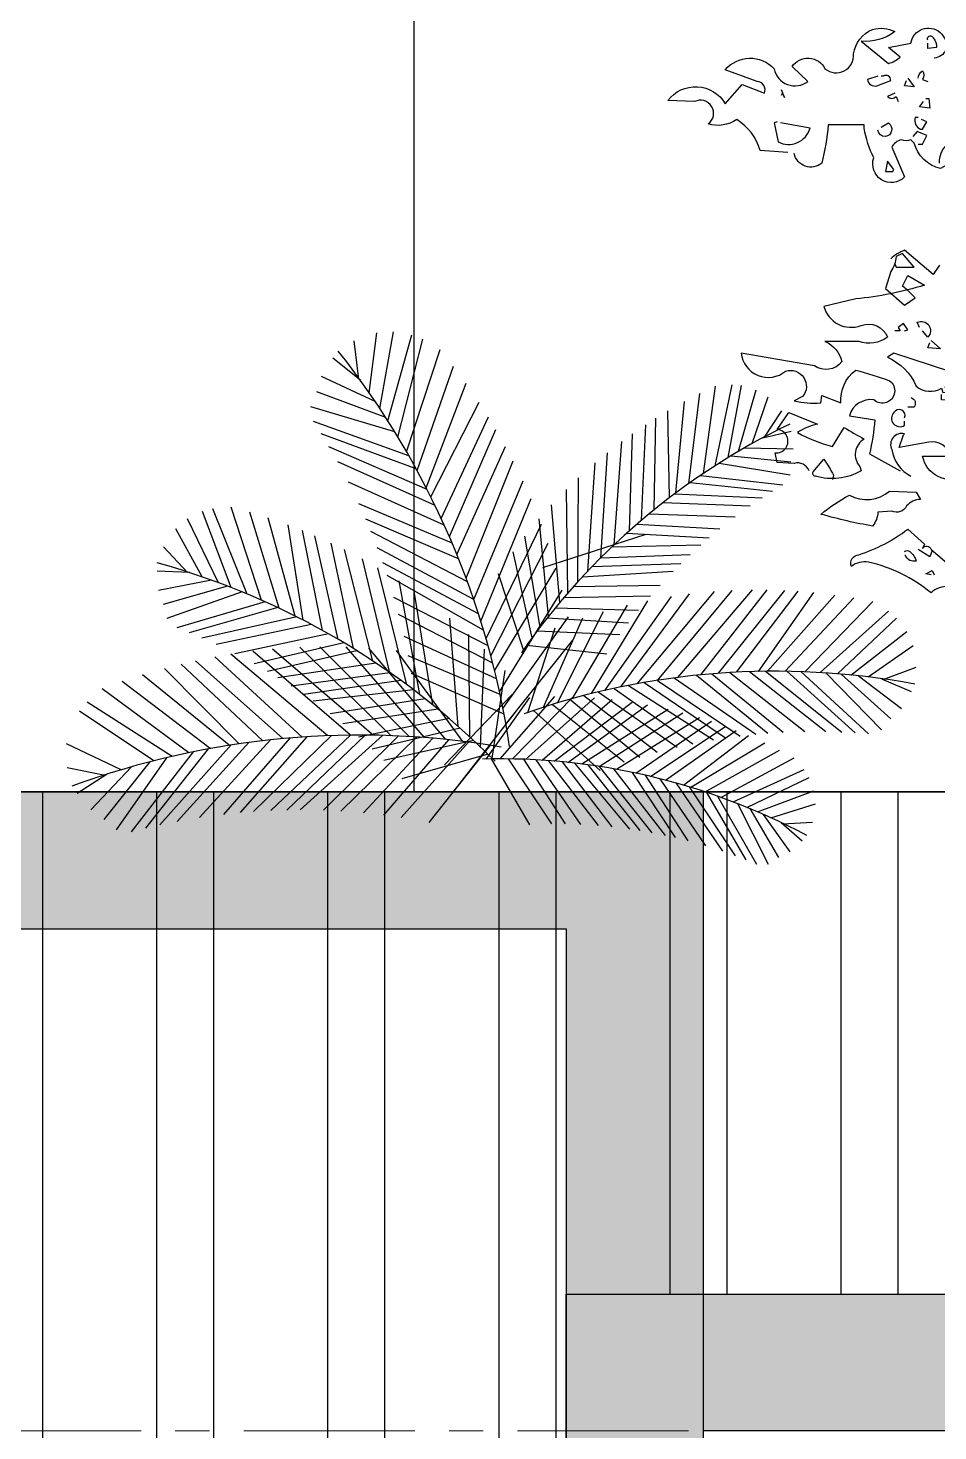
# Model space of a CAD drawing. Header units: millimetres. Extents: x -100356 to 314685, y 446 to 1273965.
# Drawn here: x 218671 to 220665, y 121304 to 124378 of the extents above; entities that cross this region are included whole.
import ezdxf
from ezdxf.xclip import XClip

# ---------------------------------------------------------------- set-up
doc = ezdxf.new("R2010")
doc.units = ezdxf.units.MM
doc.header["$XCLIPFRAME"] = 2
doc.linetypes.add('section$0$CENTER', pattern=[2, 1.25, -0.25, 0.25, -0.25])
for name, color, linetype, lineweight in [('@LOUVER', 35, 'Continuous', 13), ('section$0$A-_FLORLEVL_E', 7, 'Continuous', 5), ('section$0$NKC_TRUC', 8, 'section$0$CENTER', 13)]:
    doc.layers.add(name, color=color, linetype=linetype, lineweight=lineweight)
doc.layers.add('NAM', color=3, linetype='Continuous')
doc.layers.add('section$0$植栽2', color=74, linetype='Continuous')
pattern_1 = [(9e-15, (577432.35, -167577.62), (-3e-14, 375), []), (9e-15, (577557.35, -167702.62), (-3e-14, 375), [])]

# ---------------------------------------------------------------- blocks, each defined once
blk = doc.blocks.new('section$0$grid section')
at = {"layer": 'section$0$NKC_TRUC', "ltscale": 300}
for p, q in [((-141943.9, 93800), (0, 93800)), ((-141943.9, 92400), (0, 92400))]:
    blk.add_line(p, q, dxfattribs=at)
blk = doc.blocks.new('section$0$A$C07C5541A')
for points in [[(187.7, 1835.1), (144.5, 1838.4, 0.18132), (107.9, 1886.6, -0.222809), (63.1, 1879.9, 0.92424), (41.5, 1914.8), (0, 1916.5, -0.535751), (89.7, 1911.5), (116.3, 1941.4), (151.1, 1928.1, 0.514618), (139.5, 1946.4), (89.7, 1964.6, -0.456436), (166.1, 1966.3, 0.554962), (219.2, 1946.4), (194.3, 1969.6, -0.578247), (245.8, 1966.3, 0.670883), (290.6, 1989.5, -0.267303), (320.5, 2027.7, -0.193405), (355.4, 2024.4, -0.188828), (302.3, 2009.5), (345.4, 1974.6, 0.119873), (363.7, 1984.6), (345.4, 1999.5), (380.3, 2006.1, -1.034943), (435.1, 1996.2, -0.28447), (416.8, 1982.9)], [(406.9, 2011.1, -1.132782), (415.2, 2014.5, -0.21463), (420.2, 1999.5), (406.9, 1997.8), (406.9, 2006.1)], [(328.8, 1954.7), (312.2, 1949.7, 0.461777), (327.2, 1939.7), (348.8, 1948, 0.618027), (337.1, 1954.7), (333.8, 1954.7)], [(391.9, 1951.3, -0.276978), (398.6, 1963, -0.265564), (398.6, 1949.7), (406.9, 1946.4)], [(355.4, 1928.1), (343.8, 1923.1, 0.5), (357.1, 1923.1), (360.4, 1914.8)], [(391.9, 1889.9), (386.9, 1889.9, 0.362045), (395.3, 1871.6), (398.6, 1871.6), (405.2, 1883.3), (396.9, 1886.6)], [(171.1, 1883.3), (166.1, 1881.6), (172.7, 1851.7, 0.471497), (222.5, 1873.3), (176, 1881.6)], [(425.1, 1818.5, -0.294952), (445.1, 1853.4), (475, 1836.8), (426.8, 1810.2, -0.272903), (385.3, 1850), (380.3, 1855, -0.224854), (365.4, 1855, 0.236053), (350.4, 1843.4), (370.3, 1796.9, -0.799362), (322.2, 1826.8, -0.076996), (307.2, 1873.3), (307.2, 1878.3), (250.8, 1878.3, -0.045212), (240.8, 1818.5, -0.563461), (197.6, 1833.4)], [(333.8, 1875), (345.4, 1881.6, -0.677032), (340.4, 1860, -0.4142), (328.8, 1870)], [(355.4, 1660.7), (357.1, 1655.7), (385.3, 1655.7), (367, 1677.3), (357.1, 1672.3, -0.15036), (348.8, 1649.1), (340.4, 1622.5), (370.3, 1596), (386.9, 1607.6, 0.055374), (367, 1625.8), (375.3, 1642.5), (401.9, 1627.5, -0.047333), (293.9, 1605.9), (244.1, 1594.3, 0.443146), (302.3, 1564.4, -0.4142), (343.8, 1546.1, -0.249512), (298.9, 1539.5), (245.8, 1539.5, -0.232986), (272.4, 1507.9, -0.401794), (229.2, 1501.3), (114.6, 1521.2, 0.594254), (184.3, 1493, -0.75), (210.9, 1453.1), (197.6, 1446.5, 0.076462), (239.1, 1443.2), (240.8, 1454.8), (270.7, 1443.2, -0.250702), (293.9, 1494.6, -0.017838), (347.1, 1478, -1.06012), (322.2, 1448.1, 0.374222), (284, 1423.2), (323.8, 1416.6, -0.040161), (315.5, 1363.4), (363.7, 1336.9)], [(425.1, 1659.1), (415.2, 1644.1), (370.3, 1682.3, 0.078461), (348.8, 1669)], [(393.6, 1561.1), (390.3, 1569.4, -0.838196), (406.9, 1546.1), (398.6, 1556.1)], [(433.4, 1468.1), (470, 1483), (353.7, 1521.2), (343.8, 1514.6, -0.189194), (388.6, 1469.7, 0.331253), (428.5, 1466.4), (430.1, 1459.8), (514.8, 1463.1), (543.1, 1441.5), (428.5, 1448.1), (428.5, 1456.4)], [(380.3, 1451.5, -0.535172), (385.3, 1436.5), (375.3, 1436.5)], [(220.9, 1336.9, 0.402542), (197.6, 1348.5), (171.1, 1350.2), (167.7, 1365.1, 1.012268), (171.1, 1401.6), (189.3, 1428.2), (234.2, 1409.9, 0.108231), (202.6, 1396.7, 0.057495), (257.4, 1375.1), (275.7, 1405, 0.016647), (307.2, 1386.7, 0.476532), (300.6, 1343.5), (302.3, 1336.9, -0.204269), (230.8, 1328.6, -0.618027), (227.5, 1335.2), (244.1, 1355.1, -0.040466), (259.1, 1330.2), (257.4, 1323.6)], [(370.3, 1419.9, 0.967209), (353.7, 1428.2, 0.904984), (370.3, 1408.3), (370.3, 1414.9)], [(465, 1142.6, 0.436066), (411.9, 1145.9, 0.116776), (313.9, 1194.1, 0.212204), (287.3, 1187.4, -0.514618), (298.9, 1205.7, 0.086166), (375.3, 1245.5), (401.9, 1222.3), (398.6, 1215.6, -0.618027), (411.9, 1214), (443.4, 1187.4, -0.444)], [(463.3, 1328.6, -0.507645), (398.6, 1360.1), (441.8, 1360.1, 0.40921), (408.5, 1381.7), (362, 1373.4), (368.7, 1393.3), (370.3, 1395, 0.634888), (350.4, 1370.1, 0.233185), (380.3, 1328.6)], [(240.8, 1268.8), (239.1, 1268.8, -0.051575), (284, 1298.7, 0.312622), (347.1, 1305.3), (388.6, 1303.7), (395.3, 1292, 0.218246), (373.7, 1282.1, -0.4142), (350.4, 1273.8), (328.8, 1272.1, -0.148804), (320.5, 1250.5, -0.0289), (240.8, 1268.8)], [(370.3, 1210.7, -0.4142), (378.6, 1210.7, -0.162277), (388.6, 1195.7, -0.362045), (372, 1204), (372, 1205.7)]]:
    blk.add_lwpolyline(points, format="xyb")
for points in [[(179.4, 1928.1), (177.7, 1924.8), (179.4, 1928.1), (182.7, 1921.5), (177.7, 1933.1)], [(375.3, 1951.3), (385.3, 1938.1), (370.3, 1939.7), (373.7, 1948)], [(403.6, 1919.8), (408.5, 1919.8), (410.2, 1904.8), (393.6, 1906.5), (400.2, 1914.8)], [(391.9, 1848.4), (398.6, 1848.4), (405.2, 1861.7), (390.3, 1868.3), (383.6, 1860)], [(343.8, 1821.8), (340.4, 1805.2), (352.1, 1805.2), (353.7, 1808.5), (343.8, 1821.8)], [(370.3, 1556.1), (375.3, 1557.8), (368.7, 1567.7), (360.4, 1561.1), (363.7, 1556.1), (355.4, 1556.1)], [(411.9, 1541.1), (426.8, 1527.9), (406.9, 1529.5), (410.2, 1537.8)], [(413.5, 1212.3), (410.2, 1202.4), (391.9, 1214)], [(411.9, 1174.1), (403.6, 1175.8), (413.5, 1180.8), (416.8, 1174.1)]]:
    blk.add_lwpolyline(points)
blk = doc.blocks.new('section$0$A$C2D2A4C73')
for p, q in [((915.2, 1518.1), (900.4, 1638.4)), ((947.3, 1476), (971.3, 1663.5)), ((980.9, 1426.5), (1023.9, 1666.9)), ((1006, 1387.7), (1081.2, 1657)), ((1037.5, 1336.9), (1115.4, 1643.6)), ((920.7, 1513.6), (833.7, 1583.8)), ((1064.6, 1291), (1169.6, 1611)), ((1097.5, 1232.2), (1210.9, 1559)), ((966.4, 1448.1), (798.2, 1526.7)), ((1126, 1178.3), (1250.5, 1505.7)), ((1993.7, 1223.3), (2032.1, 1496.2)), ((2030.1, 1247.2), (2083.5, 1500.6)), ((2071.6, 1273.2), (2113.5, 1498.1)), ((999.1, 1398.4), (783.1, 1478.4)), ((1948.3, 1192), (1982.9, 1472.9)), ((2104, 1292.6), (2159.2, 1484.7)), ((2146.5, 1316.8), (2196.6, 1463.2)), ((1027.6, 1353.2), (764.2, 1432)), ((1140.1, 1150.3), (1291.5, 1445.9)), ((1887.5, 1147.3), (1882.9, 1419)), ((1907.9, 1162.7), (1934.6, 1448)), ((2185.3, 1336.2), (2239.6, 1419.2)), ((1071.5, 1278.8), (772.9, 1385.6)), ((1172.7, 1082.6), (1320.6, 1400.5)), ((1799.7, 1076.6), (1813.4, 1375.7)), ((1839.1, 1109.3), (1845.2, 1396.1)), ((1094.8, 1237.1), (797.5, 1346.7)), ((1198.3, 1025.6), (1344.4, 1361)), ((1713.9, 999.7), (1738.4, 1323.1)), ((1762.1, 1043.9), (1772.2, 1347.6)), ((2179.6, 1334.9), (2268.9, 1355)), ((1128.9, 1172.5), (821.5, 1306.8)), ((1222, 969.3), (1374.5, 1308)), ((1672.3, 959.2), (1693.1, 1288.1)), ((2080.5, 1278.6), (2268, 1259.4)), ((2122.5, 1303.3), (2274.3, 1300.3)), ((1153.8, 1122.4), (848.7, 1259)), ((1251, 894.9), (1398.4, 1262.8)), ((1631.6, 917.5), (1654.6, 1256.1)), ((2043.3, 1255.6), (2265.1, 1218.5)), ((1182.6, 1061), (882.2, 1195.5)), ((1274.8, 828.1), (1429.2, 1200)), ((1600.1, 883.6), (1602.3, 1209.3)), ((1952, 1194.6), (2209.9, 1167.9)), ((1984.2, 1216.9), (2242, 1187.5)), ((1296.9, 760.4), (1454.3, 1144.2)), ((1569.4, 849.1), (1565, 1173.3)), ((1903.6, 1159.5), (2177.9, 1147.2)), ((514.9, 866.2), (425.8, 1104.2)), ((565.4, 845.7), (458.1, 1112.7)), ((609.9, 826.6), (515.3, 1117.8)), ((665.5, 801.1), (573.5, 1101.8)), ((1207.2, 1004.9), (915, 1128)), ((1544, 819.4), (1518.6, 1125)), ((1867.3, 1131.7), (2140.7, 1121.9)), ((475.7, 881.1), (378.4, 1080.7)), ((715.4, 776.8), (631.2, 1083.9)), ((740.7, 763.8), (693.3, 1062)), ((1227.4, 955.9), (936.6, 1079.7)), ((1313.2, 706.3), (1486.4, 1064.7)), ((1508.9, 776.4), (1479.7, 1081.1)), ((1785.7, 1064.6), (2044.7, 1049.6)), ((1824, 1097), (2093.1, 1087.4)), ((424.6, 899.5), (341.6, 1050)), ((801, 731.6), (739, 1044.3)), ((850.3, 703.5), (777.7, 1028.1)), ((1255.2, 883.5), (952.8, 1041.3)), ((1482.2, 742), (1435, 1026.4)), ((1490.6, 928.6), (1814.9, 1033.4)), ((1753.2, 1036), (2011.4, 1022)), ((378.4, 913.2), (303, 993.5)), ((897.9, 674.9), (828.2, 1005.3)), ((959.1, 635.8), (870, 985)), ((1274.8, 828.1), (972.7, 990.7)), ((1328.3, 651.8), (1507.9, 1005.1)), ((1457.5, 709), (1398.6, 977.8)), ((1672.3, 959.2), (1952.8, 969.7)), ((1706.7, 992.9), (1985.7, 999.6)), ((1012.4, 599.5), (926.3, 955.4)), ((1064.9, 561.7), (974.6, 927.8)), ((1289.4, 784.2), (989.9, 943.7)), ((1340.1, 605.5), (1532.7, 927)), ((1645.8, 932.3), (1923.3, 941.3)), ((384.9, 912.9), (283.3, 917.7)), ((453.5, 889.3), (287.9, 856.8)), ((1305.5, 732.3), (1003.3, 904.1)), ((1105.9, 530.7), (1040.8, 886.7)), ((1430.5, 671.5), (1351.9, 909.3)), ((1615.1, 900), (1899.1, 917.1)), ((504.2, 870.3), (302.7, 813.2)), ((549.3, 852.4), (313.8, 769)), ((1319.6, 683.8), (1024.9, 834.8)), ((1146.2, 498.8), (1088.5, 854.5)), ((1355.4, 539.5), (1551.7, 858)), ((1556.9, 834.5), (1828.3, 840.3)), ((1587.4, 869.4), (1858.2, 873.9)), ((1685.2, 543.9), (1893.6, 837.9)), ((1735.4, 554.8), (1950.6, 845.9)), ((1785.9, 564.6), (2028.1, 853.6)), ((1849.7, 575.5), (2083.6, 857.1)), ((1913.5, 584.6), (2147.2, 858.9)), ((1985.7, 592.7), (2193.7, 858.8)), ((2041, 597.5), (2249.1, 857)), ((2097.7, 601), (2290.9, 854.5)), ((2166, 603.4), (2339.8, 850.3)), ((2194.4, 603.9), (2405.2, 842.6)), ((621.5, 821.4), (345, 739.6)), ((661, 803.2), (383.9, 724.3)), ((1530.4, 802.9), (1790.9, 795.6)), ((1536.8, 504.9), (1680.7, 791.1)), ((1583.4, 518.2), (1756.6, 811)), ((1643, 533.8), (1820.2, 824.9)), ((2249.9, 603.8), (2464.9, 833.4)), ((2311.1, 602.2), (2524.2, 822.1)), ((2359.5, 599.8), (2573.3, 792.3)), ((720.7, 774.1), (422.9, 707.8)), ((765.8, 750.7), (468.5, 687.3)), ((1334.2, 629.1), (1039.6, 781.6)), ((1226.4, 430.9), (1199.7, 770)), ((1366.3, 487.3), (1571.3, 773.9)), ((1493.1, 491.4), (1616.2, 771.3)), ((1504.6, 771), (1759.5, 755.6)), ((2413.8, 596), (2598.6, 770.5)), ((819.8, 721), (527.2, 658.7)), ((1346.2, 580.1), (1056.5, 712.5)), ((1262.3, 398.5), (1259.1, 718.8)), ((1444.3, 475.3), (1529.4, 740.3)), ((1473.4, 730.5), (1732.2, 718.6)), ((2455.6, 592.2), (2630.8, 728.6)), ((888.4, 404), (583.4, 666.9)), ((868, 693), (587.5, 626.7)), ((909.1, 667.9), (629.3, 602.9)), ((959.6, 403.8), (644.2, 673.3)), ((1016.1, 402.3), (729.8, 678.9)), ((1072.6, 399.6), (793.1, 680.7)), ((1120.2, 396.4), (875.1, 679.9)), ((1187.8, 390.3), (946.6, 676.4)), ((1240.7, 384.3), (1032.5, 668.6)), ((1295.7, 367.1), (1308.3, 672.6)), ((1375.6, 437.9), (1585, 701)), ((1440.3, 685.3), (1691.2, 658.9)), ((2509.6, 586.1), (2650.3, 684.7)), ((614.7, 386.5), (359, 626.4)), ((676.9, 393), (403.9, 636.7)), ((737.7, 397.9), (463.7, 648.7)), ((817.5, 402.2), (514.1, 657.3)), ((968.3, 629.7), (661.7, 583.3)), ((1357.2, 531.2), (1069.3, 651.7)), ((2557.1, 578.1), (2660.1, 617.1)), ((449.1, 361.9), (174.1, 571.8)), ((509.2, 372.1), (237.2, 592.7)), ((540.2, 376.8), (306.8, 613)), ((1012.4, 599.5), (703.4, 556.9)), ((1046.6, 575.2), (741.2, 531.6)), ((1369.7, 469.9), (1079.4, 596.5)), ((1332.4, 331.2), (1372.6, 606.6)), ((1849.7, 575.5), (2108.4, 401.2)), ((1902.6, 583.1), (2157.5, 406.6)), ((1972.6, 591.4), (2195.2, 409.8)), ((2020.6, 595.9), (2243.3, 412.9)), ((2076.1, 599.8), (2311.5, 415.1)), ((2137.7, 602.7), (2376.7, 414.9)), ((2188.5, 603.8), (2426.7, 413.3)), ((2254.9, 603.7), (2469, 410.9)), ((2298.4, 602.7), (2510.6, 407.6)), ((2376.8, 598.7), (2551.6, 420.2)), ((2425.2, 595), (2581, 455)), ((2479.1, 589.7), (2613.5, 487.7)), ((2551.1, 580.7), (2644.4, 540.3)), ((383, 349), (111.8, 548.8)), ((1086.4, 545.7), (772.4, 509.8)), ((1394.8, 531.5), (1182.7, 310.8)), ((1619.9, 528), (1849.1, 350.9)), ((1664.5, 539), (1911.9, 366.5)), ((1714.7, 550.4), (1960.8, 377.2)), ((1759.6, 559.7), (2025.8, 389.2)), ((1808.3, 568.6), (2063.3, 395.1)), ((330.9, 337.6), (64, 507.5)), ((1122.7, 517.6), (825.4, 470.4)), ((1162.7, 485.3), (864.7, 439.3)), ((1313.4, 329.1), (1450.4, 522)), ((1357.1, 329.7), (1528.7, 524.8)), ((1396, 329.3), (1586, 524.2)), ((1437.1, 328.2), (1652.7, 520.9)), ((1489.4, 325.5), (1707.8, 515.8)), ((1521.4, 500.3), (1746, 320.2)), ((1526.2, 322.8), (1770.6, 507.5)), ((1569.7, 318.7), (1818.8, 499.3)), ((1576, 516.2), (1794.7, 335.5)), ((1613.1, 313.8), (1883.6, 485.7)), ((272.8, 323.6), (40.5, 479.3)), ((1197.9, 455.8), (914.2, 397.6)), ((1404.6, 475.9), (1198, 210.6)), ((1462.1, 481.4), (1670.1, 293.4)), ((1667.6, 306.1), (1929.5, 474.2)), ((1721.7, 297.1), (1981.5, 459.3)), ((1782.2, 285.2), (2019.1, 447.3)), ((752.2, 398.9), (543.7, 161.4)), ((829.6, 402.6), (585.2, 164.7)), ((888.4, 404), (639.5, 167.8)), ((934.6, 404.1), (689.5, 169.4)), ((989, 403.2), (731.3, 169.9)), ((1039.4, 401.4), (803.9, 168.6)), ((1096, 398.1), (859, 166)), ((1232.1, 425.8), (956.2, 359.9)), ((1828.2, 274.8), (2063.5, 431.6)), ((1875.1, 263.1), (2096.8, 418.9)), ((1931, 247.6), (2135.3, 403)), ((170.6, 295.5), (0, 376.8)), ((396.7, 351.8), (201.9, 101.5)), ((443.6, 360.9), (246.5, 112.7)), ((515.7, 373.1), (291.9, 123)), ((571, 381.1), (345.9, 133.9)), ((638.3, 389.2), (416.6, 146)), ((699.3, 395), (491, 156)), ((1146.3, 394.3), (929.9, 160.4)), ((1196.1, 389.4), (991.7, 153.6)), ((1274.2, 387.5), (993.2, 324.7)), ((1258.3, 382.1), (1047.3, 145.9)), ((1326, 372.4), (1134.6, 130.7)), ((1954.2, 240.6), (2186.3, 379.9)), ((1999.1, 226.3), (2232.3, 357.1)), ((260.5, 320.4), (116.9, 140.2)), ((312.3, 333.3), (155.2, 107.8)), ((1319, 344.5), (1049.6, 267.2)), ((1329.4, 329.4), (1449.6, 123.7)), ((1382.3, 329.5), (1518, 125.9)), ((1430.6, 328.4), (1561.4, 125.8)), ((1469.2, 326.7), (1609.4, 124.3)), ((1508.2, 324.2), (1664.3, 120.9)), ((1551.8, 320.5), (1706.7, 116.9)), ((1590.6, 316.5), (1762.4, 110)), ((1632.3, 311.2), (1794.4, 105.1)), ((2048.3, 209.2), (2277.5, 332.7)), ((120.6, 278.1), (1.6, 301.6)), ((126.6, 282), (32.6, 221.2)), ((203, 304.9), (75.8, 169.7)), ((1667.6, 306.1), (1832.4, 98.5)), ((1712.4, 298.7), (1873.6, 90.2)), ((1771.2, 287.5), (1905, 83.2)), ((1811.3, 278.8), (1944.7, 73.3)), ((1857.3, 267.7), (2000.6, 57.6)), ((2086.9, 194.9), (2309.6, 295.9)), ((2129.9, 177.8), (2324.5, 271.8)), ((1907.9, 254.2), (2053.4, 40.7)), ((1949.4, 242.1), (2093.5, 26.5)), ((2003.2, 224.9), (2127.1, 13.7)), ((2162.8, 164), (2339.8, 229.5)), ((2038.2, 212.9), (2160, 0.3)), ((2100.7, 189.6), (2196.5, 0)), ((2205, 145.3), (2344.4, 189)), ((2138.9, 174.1), (2229.2, 20.7)), ((2181.2, 156), (2263.9, 38.8)), ((2237.2, 130.2), (2302.5, 73.5)), ((2241.4, 126.5), (2334.9, 131.6))]:
    blk.add_line(p, q)
for centre, radius, start, end in [((-1212.3, -22.3), 2628.4, 8.5439, 38.2906), ((3191.8, -562.6), 2150.5, 115.5425, 145.2892), ((-357.1, -1358.5), 2389.5, 44.6966, 74.4433), ((2217.9, -1785.5), 2389.5, 79.4494, 109.1961), ((918.6, -2224.3), 2628.4, 80.3252, 110.0719), ((1359.4, -1701.4), 2031.1, 61.857, 91.6037)]:
    blk.add_arc(centre, radius, start, end)
blk = doc.blocks.new('podium elevation 1')
at = {"layer": 'NAM', "ltscale": 0.5}
h = blk.add_hatch(dxfattribs=at)
h.set_pattern_fill('ANSI32', color=252, scale=1000, angle=-45)
h.set_pattern_definition(pattern_1)
h.paths.add_polyline_path([(87299, 258.1), (88400, 258.1), (88400, 36661.1), (87299, 36661.1), (87299, 22148.5), (81999, 22148.5), (81999, 15705.1), (87299, 15705.1)])
h = blk.add_hatch(color=252, dxfattribs=at)
h.dxf.hatch_style = 1
h.paths.add_polyline_path([(82000, 15705.1), (82000, 22148.5), (88100, 22148.5), (88100, 15705.1)], flags=16)
h.paths.add_polyline_path([(81700, 15405.1), (81700, 22448.5), (88400, 22448.5), (88400, 15405.1)])
h = blk.add_hatch(dxfattribs=at)
h.set_pattern_fill('ANSI32', color=252, scale=1000, angle=-45)
h.set_pattern_definition(pattern_1)
h.paths.add_polyline_path([(82000, 15705.1), (82000, 22148.5), (88100, 22148.5), (88100, 15705.1)])
at = {"layer": '@LOUVER', "ltscale": 0.5, "elevation": 0}
blk.add_lwpolyline([(87299, 36661.1), (88400, 36661.1), (88400, 258.1)], dxfattribs=at)
at = {"layer": 'NAM', "elevation": 0}
for points in [[(87299, 258.1), (88400, 258.1), (88400, 36661.1), (87299, 36661.1), (87299, 22148.5), (81999, 22148.5), (81999, 15705.1), (87299, 15705.1)], [(81700, 15405.1), (81700, 22448.5), (88400, 22448.5), (88400, 15405.1)], [(82000, 15705.1), (82000, 22148.5), (88100, 22148.5), (88100, 15705.1)]]:
    blk.add_lwpolyline(points, close=True, dxfattribs=at)
at = {"layer": 'section$0$植栽2', "xscale": 0.7000000000000001, "yscale": 0.7000000000000001, "zscale": 0.7000000000000001, "rotation": 270}
blk.add_blockref('section$0$A$C2D2A4C73', (88241.4, 16800.3, 0), dxfattribs=at)
at = {"layer": 'section$0$植栽2'}
ref = blk.add_blockref('section$0$A$C07C5541A', (87231.6, 15482.4, 0), dxfattribs=dict(at, xscale=1.4, yscale=1.4, zscale=1.4, rotation=270))
XClip(ref).set_block_clipping_path([(-397.593464214, 834.567988627), (2927.7784683433, 2763.099133548)])
blk = doc.blocks.new('ELEVATION 1')
at = {"layer": 'NAM', "ltscale": 0.5}
h = blk.add_hatch(color=252, dxfattribs=at)
h.dxf.hatch_style = 1
h.paths.add_polyline_path([(88115.3, 585860.3), (88115.3, 569847.7), (82815.3, 569847.7), (82815.3, 563414.8), (82815.3, 563404.3), (88115.3, 563404.3), (88115.3, 547957.3), (87816.3, 547957.3), (87816.3, 563104.3), (82516.3, 563104.3), (82516.3, 570147.7), (87815.3, 570147.7), (87815.3, 585860.3)])
at = {"layer": 'NAM', "elevation": 0}
blk.add_lwpolyline([(88115.3, 585860.3), (88115.3, 569847.7), (82815.3, 569847.7), (82815.3, 563414.8), (82815.3, 563404.3), (88115.3, 563404.3), (88115.3, 547957.3), (87816.3, 547957.3), (87816.3, 563104.3), (82516.3, 563104.3), (82516.3, 570147.7), (87815.3, 570147.7), (87815.3, 585860.3)], close=True, dxfattribs=at)
at = {"layer": 'NAM'}
blk.add_blockref('podium elevation 1', (816.3, 547699.2, 0), dxfattribs=at)
at = {"layer": 'section$0$A-_FLORLEVL_E'}
ref = blk.add_blockref('section$0$grid section', (-4583.7, 526177.6, 0), dxfattribs=dict(at, rotation=270))
XClip(ref).set_block_clipping_path([(-63133.662589381, -3062.3099419163), (16172.8238461059, 101487.3382753241)])

msp = doc.modelspace()

# ---------------------------------------------------------------- block references
at = {"layer": 'NAM', "rotation": 89.99999999999999}
msp.add_blockref('ELEVATION 1', (783254.7, 33488.6, 0), dxfattribs=at)

doc.saveas('drawing.dxf')
